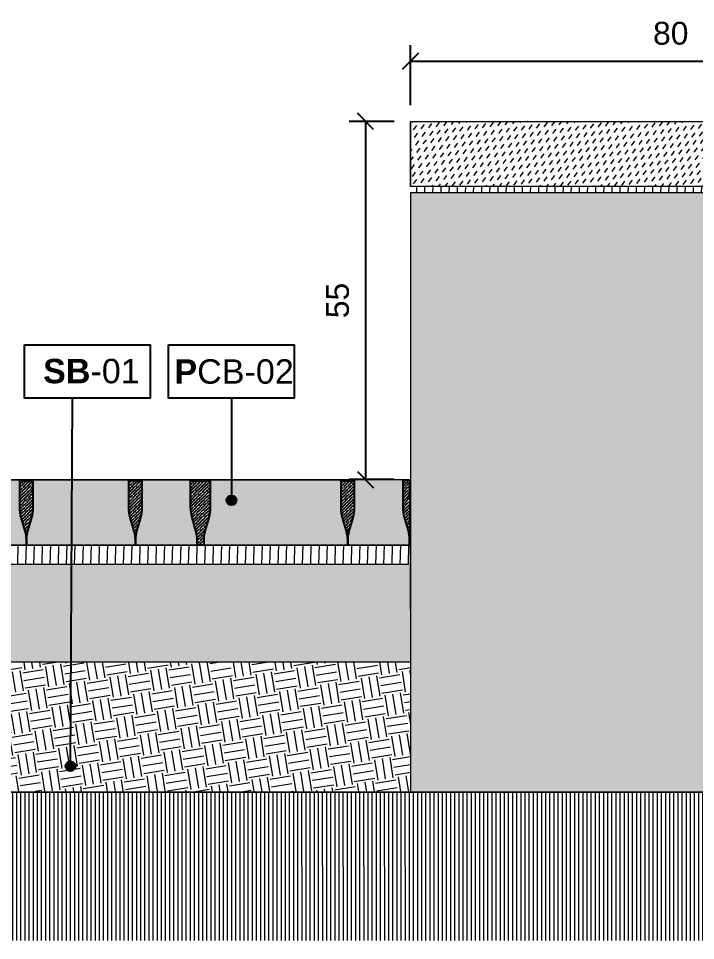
# Model space of a CAD drawing. Header units: metres. Extents: x -325 to 301, y -147 to 149.
# Drawn here: x 68.821 to 69.861, y 24.447 to 25.863 of the extents above; entities that cross this region are included whole.
import ezdxf

# ---------------------------------------------------------------- set-up
doc = ezdxf.new("R2010")
doc.units = ezdxf.units.M
doc.layers.get('Defpoints').update_dxf_attribs({"lineweight": 13})
doc.layers.add('-aux', color=50, linetype='Continuous', plot=False)
doc.layers.add('0-TX-1_25', color=7, linetype='Continuous', true_color=0x3f4f7f)
doc.layers.add('EIT_3 TR sorra', color=7, linetype='Continuous', true_color=0xd8ceb0)
for name, color, linetype, lineweight, true_color in [('03-TR-Paviment_05_Open Joint Precast Pavements', 7, 'Continuous', 5, 0xb3b3b3), ('03-TR-Paviment_08_Natural Stone Bleachers', 7, 'Continuous', 5, 0xafad9d), ('3-TR sorra granitica', 7, 'Continuous', 0, 0xf2dac9), ('3-TR tot_u', 7, 'Continuous', 5, 0x787878)]:
    doc.layers.add(name, color=color, linetype=linetype, lineweight=lineweight, true_color=true_color)
for name, color, linetype, lineweight in [('1-CM', 7, 'Continuous', 0), ('3-TR Seleccionat', 44, 'Continuous', 0), ('3-TR Tot-u', 37, 'Continuous', 0)]:
    doc.layers.add(name, color=color, linetype=linetype, lineweight=lineweight)
doc.layers.add('A-KEYPLAN_HATCH', color=7, linetype='Continuous')
doc.layers.add('A_TEXT_2', color=7, linetype='Continuous')
doc.styles.get("Standard").update_dxf_attribs({"font": 'arial.ttf'})
doc.dimstyles.new('ISO-25', dxfattribs={"dimtxt": 0.1, "dimasz": 0.1, "dimexe": 0.1, "dimexo": 0.1, "dimgap": 0.1, "dimtad": 1, "dimdec": 0, "dimlfac": 100, "dimzin": 9, "dimtxsty": 'Standard', "dimblk": 'OBLIQUE', "dimcen": 0.1, "dimadec": 0, "dimazin": 0, "dimtfac": 1, "dimtdec": 0, "dimtmove": 0, "dimatfit": 3, "dimldrblk": 'OBLIQUE', "dimfxl": 1, "dimarcsym": 0})
pattern_1 = [(44.41469319198954, (39.54381287797456, -45.1532460629191), (0.001877787426372729, 0.006618133599094154), [0.00853281250000004, -0.00170656250000001, 0, -0.00170656250000001])]

# ---------------------------------------------------------------- blocks, each defined once
blk = doc.blocks.new('hatch keyplan 2')
at = {"layer": 'A-KEYPLAN_HATCH'}
blk.add_lwpolyline([(0, 0.005476596624248486), (0.012874798693294, 0.005476596623793739), (0.012874798693294, -2.273736754432321e-13), (0, 0)], close=True, dxfattribs=at)
blk = doc.blocks.new('hatch keyplan')
at = {"layer": 'A-KEYPLAN_HATCH'}
blk.add_blockref('hatch keyplan 2', (1.430579833341536, 0.8521467901477053), dxfattribs=at)
blk = doc.blocks.new('SB-01')
at = {"layer": 'A-KEYPLAN_HATCH'}
blk.add_blockref('hatch keyplan', (-1.430579833341536, -0.8521467901477053), dxfattribs=at)
at = {"layer": 'A_TEXT_2', "insert": (-0.0007977307988561444, 0.004032374434375541), "char_height": 0.0025, "attachment_point": 1}
blk.add_mtext_dynamic_manual_height_columns('\\pi0.00271;{\\fArial|b1|i0|c0|p34;SB}-01', width=0.01456192034901793, gutter_width=0.015, heights=[0], dxfattribs=at)
blk = doc.blocks.new('PCB03')
at = {"layer": 'A-KEYPLAN_HATCH'}
blk.add_blockref('hatch keyplan', (-1.42957983326266, -0.8521467901535917), dxfattribs=at)
at = {"layer": 'A_TEXT_2', "insert": (0.0002022692309803231, 0.0039881901570753), "char_height": 0.0025, "attachment_point": 1}
blk.add_mtext_dynamic_manual_height_columns('\\pi0.00139;{\\fArial|b1|i0|c0|p34;P}CB-02', width=0.01456192034901793, gutter_width=0.015, heights=[0], dxfattribs=at)
blk = doc.blocks.new('_Oblique')
at = {"color": 0, "lineweight": -2}
blk.add_line((-0.499999999995058, -0.4999999998130015), (0.500000000028669, 0.500000000163238), dxfattribs=at)
blk = doc.blocks.new('*D1761')
at = {"layer": '0-TX-1_25', "color": 0, "lineweight": -2, "transparency": 16777216}
for p, q in [((69.42300520860717, 25.7302817010844), (69.42300520860717, 25.82247372989622)), ((70.22300520860716, 25.7302817010844), (70.22300520860716, 25.82247372989622)), ((69.42300520860717, 25.79747372989623), (70.22300520860716, 25.79747372989623))]:
    blk.add_line(p, q, dxfattribs=at)
at = {"layer": 'Defpoints', "color": 0, "transparency": 16777216}
for p in [(70.22300520860716, 25.79747372989623), (69.42300520860717, 25.7052817010844), (70.22300520860716, 25.7052817010844)]:
    blk.add_point(p, dxfattribs=at)
at = {"layer": '0-TX-1_25', "color": 0, "lineweight": -2, "transparency": 16777216, "xscale": 0.025, "yscale": 0.025, "zscale": 0.025, "rotation": 180}
blk.add_blockref('_Oblique', (69.42300520860717, 25.79747372989623), dxfattribs=at)
at = {"layer": '0-TX-1_25', "color": 0, "lineweight": -2, "transparency": 16777216, "xscale": 0.025, "yscale": 0.025, "zscale": 0.025}
blk.add_blockref('_Oblique', (70.22300520860716, 25.79747372989623), dxfattribs=at)
at = {"layer": '0-TX-1_25', "color": 0, "transparency": 16777216, "insert": (69.82300520860716, 25.84034378446648), "char_height": 0.035, "attachment_point": 5}
blk.add_mtext('80', dxfattribs=at)
blk = doc.blocks.new('*D1766')
at = {"layer": '0-TX-1_25', "color": 0, "lineweight": -2, "transparency": 16777216}
for p, q in [((69.39800520860719, 25.70528170108442), (69.32893859034286, 25.70528170108442)), ((69.35393859034286, 25.70528170108442), (69.35393859034286, 25.15514016095482)), ((69.39800520860628, 25.15514016095482), (69.32893859034286, 25.15514016095482))]:
    blk.add_line(p, q, dxfattribs=at)
at = {"layer": 'Defpoints', "color": 0, "transparency": 16777216}
for p in [(69.4230052086072, 25.70528170108442), (69.35393859034286, 25.15514016095482), (69.42300520860628, 25.15514016095482)]:
    blk.add_point(p, dxfattribs=at)
at = {"layer": '0-TX-1_25', "color": 0, "lineweight": -2, "transparency": 16777216, "xscale": 0.025, "yscale": 0.025, "zscale": 0.025}
for p, rotation in [((69.35393859034286, 25.70528170108442), 90), ((69.35393859034286, 25.15514016095482), 270)]:
    blk.add_blockref('_Oblique', p, dxfattribs=dict(at, rotation=rotation))
at = {"layer": '0-TX-1_25', "color": 0, "transparency": 16777216, "insert": (69.31114015923781, 25.43021093101959), "char_height": 0.035, "attachment_point": 5, "rotation": 90}
blk.add_mtext('55', dxfattribs=at)
blk = doc.blocks.new('POINT')
at = {"layer": '0-TX-1_25'}
h = blk.add_hatch(dxfattribs=at)
h.set_pattern_fill('ANGLE', color=256)
h.set_pattern_definition([(0, (-83.74681484067048, -12.72584030761209), (0, 6.985), [5.08, -1.905]), (90, (-83.74681484067048, -12.72584030761209), (-6.985, 4.277078946022131e-16), [5.08, -1.905])])
edge = h.paths.add_edge_path()
edge.add_arc((0, 0), 0.0075, 0, 360)
h = blk.add_hatch(color=256, dxfattribs=at)
h.dxf.hatch_style = 1
edge = h.paths.add_edge_path()
edge.add_arc((0, 0), 0.0075, 0, 360)
blk.add_circle((0, 0), 0.0075, dxfattribs=at)

msp = doc.modelspace()

# ---------------------------------------------------------------- hatches: boundary and pattern name
at = {"layer": '03-TR-Paviment_05_Open Joint Precast Pavements'}
h = msp.add_hatch(color=256, dxfattribs=at)
h.dxf.hatch_style = 1
edge = h.paths.add_edge_path()
edge.add_line((68.83290385213678, 25.05449163648076), (68.83290640719443, 25.0626874142239))
edge.add_arc((68.78448884384274, 25.06270249468866), 0.04841756570022342, 359.9821542660086, 375.9811733923961)
edge.add_line((68.83103517785901, 25.07603289070609), (68.82509500112715, 25.09677447673656))
edge.add_arc((68.88003108060076, 25.11250759903149), 0.05714458823963696, 179.9821432996373, 195.9811624259182, ccw=False)
edge.add_line((68.82288649513637, 25.11252540861156), (68.82289930851867, 25.15365068029341))
edge.add_line((68.82289930851867, 25.15365068029341), (68.82210210302384, 25.15365092957643))
edge.add_line((68.82210210302384, 25.15365092957643), (68.82210236628146, 25.15449500623797))
edge.add_line((68.82210236628146, 25.15449500623797), (68.7488045763416, 25.15451784473012))
edge.add_line((68.7488045763416, 25.15451784473012), (68.74880431215341, 25.15367376810599))
edge.add_line((68.74880431215341, 25.15367376810599), (68.74800710674276, 25.15367401948278))
edge.add_line((68.74800710674276, 25.15367401948278), (68.74799429461599, 25.11254874425518))
edge.add_arc((68.69084971304503, 25.11256655582645), 0.05714458434683836, 343.98312217567405, 359.98214130195583, ccw=False)
edge.add_line((68.74577597084225, 25.09679919318819), (68.73982286978742, 25.07606130620098))
edge.add_arc((68.78636087428384, 25.06270191223021), 0.04841755125753201, 163.983123751632, 179.9821428780188)
edge.add_line((68.73794332537784, 25.06271700231385), (68.7379407735772, 25.05452122443977))
edge.add_line((68.7379407735772, 25.05452122443977), (68.83290385213678, 25.05449163648076))
h = msp.add_hatch(color=256, dxfattribs=at)
h.dxf.hatch_style = 1
edge = h.paths.add_edge_path()
edge.add_line((69.00039500577518, 25.05443944796103), (69.00039755946503, 25.06263522645821))
edge.add_arc((68.95197999873157, 25.06265031664991), 0.04841756308501784, 359.982142754507, 375.9811618808934)
edge.add_line((68.99852633291196, 25.07598070259552), (68.99258615524953, 25.09672228866341))
edge.add_arc((69.04752223955144, 25.11245541312131), 0.05714459347685204, 179.9821440516544, 195.9811631779359, ccw=False)
edge.add_line((68.9903776488496, 25.11247322195298), (68.99039046084539, 25.15359849392358))
edge.add_line((68.99039046084539, 25.15359849392358), (68.98959325532249, 25.15359874250868))
edge.add_line((68.98959325532249, 25.15359874250868), (68.98959351949196, 25.15444281866752))
edge.add_line((68.98959351949196, 25.15444281866752), (68.84376765442654, 25.15448825655719))
edge.add_line((68.84376765442654, 25.15448825655719), (68.84376739297394, 25.15364417842495))
edge.add_line((68.84376739297394, 25.15364417842495), (68.84297018761006, 25.15364443096496))
edge.add_line((68.84297018761006, 25.15364443096496), (68.84295737456209, 25.11251915600741))
edge.add_arc((68.78581278849494, 25.11253696208605), 0.05714458884131293, 343.9831276842323, 359.9821468105161, ccw=False)
edge.add_line((68.84073905212807, 25.09676960348843), (68.83478595063602, 25.07603171721787))
edge.add_arc((68.88132395213944, 25.06267232549158), 0.04841754776141707, 163.9831253273051, 179.982144453696)
edge.add_line((68.83290640672914, 25.0626874142426), (68.83290385213678, 25.05449163648076))
edge.add_line((68.83290385213678, 25.05449163648076), (69.00039500577518, 25.05443944796103))
h = msp.add_hatch(color=256, dxfattribs=at)
h.dxf.hatch_style = 1
edge = h.paths.add_edge_path()
edge.add_line((69.09535808680843, 25.05440985197994), (69.09536064050764, 25.06260563070975))
edge.add_arc((69.04694308359018, 25.06262071850733), 0.04841755926827373, 359.9821455862203, 375.9811647126083)
edge.add_line((69.09348941344251, 25.07595110570256), (69.08754923492435, 25.096692693669))
edge.add_arc((69.14248531006992, 25.11242581721348), 0.05714458442288908, 179.9821456988248, 195.981164825106, ccw=False)
edge.add_line((69.08534072842153, 25.1124436243995), (69.08535354142273, 25.15356889819384))
edge.add_line((69.08535354142273, 25.15356889819384), (69.08455633734245, 25.15356914788602))
edge.add_line((69.08455633734245, 25.15356914788602), (69.08455660053458, 25.15441322291908))
edge.add_line((69.08455660053458, 25.15441322291908), (69.01125880871487, 25.15443606102075))
edge.add_line((69.01125880871487, 25.15443606102075), (69.01125854638784, 25.15359198432179))
edge.add_line((69.01125854638784, 25.15359198432179), (69.01046134098654, 25.15359223593124))
edge.add_line((69.01046134098654, 25.15359223593124), (69.01044852613353, 25.11246696244437))
edge.add_arc((68.95330393140824, 25.11248476261513), 0.0571445974976057, 343.98313361046, 359.9821527367436, ccw=False)
edge.add_line((69.00823020499249, 25.09671740731019), (69.00227710265405, 25.07597952317084))
edge.add_arc((69.04881511380935, 25.06262013309112), 0.0484175565842982, 163.9831303516513, 179.9821494780372)
edge.add_line((69.00039755957485, 25.06263521759909), (69.0003950059224, 25.05443944003248))
edge.add_line((69.0003950059224, 25.05443944003248), (69.09535808680843, 25.05440985197994))
h = msp.add_hatch(color=256, dxfattribs=at)
h.dxf.hatch_style = 1
edge = h.paths.add_edge_path()
edge.add_line((69.32659481440948, 25.05433779144575), (69.32659736952326, 25.06253357058473))
edge.add_arc((69.27817981642185, 25.06254865598819), 0.0484175554514729, 359.9821484179339, 375.9811675443261)
edge.add_line((69.32472614194607, 25.07587904443302), (69.3187859629439, 25.09662063195289))
edge.add_arc((69.37372204458258, 25.11235375782651), 0.05714459130631837, 179.9821461514546, 195.9811652777373, ccw=False)
edge.add_line((69.31657745605062, 25.11237156456325), (69.31659027041962, 25.15349683760353))
edge.add_line((69.31659027041962, 25.15349683760353), (69.31579306493414, 25.15349708711918))
edge.add_line((69.31579306493414, 25.15349708711918), (69.31579332861963, 25.15434116283146))
edge.add_line((69.31579332861963, 25.15434116283146), (69.11622188815082, 25.15440334821314))
edge.add_line((69.11622188815082, 25.15440334821314), (69.11622162667015, 25.15355926938298))
edge.add_line((69.11622162667015, 25.15355926938298), (69.11542442031958, 25.15355952056454))
edge.add_line((69.11542442031958, 25.15355952056454), (69.11541160637844, 25.11243424657498))
edge.add_arc((69.0582670191448, 25.11245204749312), 0.05714459000620312, 343.98313285875093, 359.982151985035, ccw=False)
edge.add_line((69.11319328532159, 25.0966846935346), (69.1072401824898, 25.07594680871601))
edge.add_arc((69.15377819035294, 25.06258741923465), 0.04841755325482647, 163.983129957302, 179.9821490836864)
edge.add_line((69.10536063944801, 25.06260250407483), (69.1053580853116, 25.05440672606164))
edge.add_line((69.1053580853116, 25.05440672606164), (69.32659481440948, 25.05433779144575))
h = msp.add_hatch(color=256, dxfattribs=at)
h.dxf.hatch_style = 1
edge = h.paths.add_edge_path()
edge.add_line((69.42155802085124, 25.05470950289931), (69.42156057409451, 25.06290528188049))
edge.add_arc((69.3731430157556, 25.06292036653554), 0.04841756068874944, 359.9821493055148, 375.9811684319047)
edge.add_line((69.41968934610819, 25.07625075714336), (69.41374916850187, 25.09699234460709))
edge.add_arc((69.46868524298111, 25.11272546640376), 0.05714458330111363, 179.982144198055, 195.981163324339, ccw=False)
edge.add_line((69.41154066245497, 25.11274327508625), (69.4115534750096, 25.15386854936457))
edge.add_line((69.4115534750096, 25.15386854936457), (69.4107562704734, 25.1538687993081))
edge.add_line((69.4107562704734, 25.1538687993081), (69.41075653412146, 25.1547128740898))
edge.add_line((69.41075653412146, 25.1547128740898), (69.33745874277639, 25.15473571240541))
edge.add_line((69.33745874277639, 25.15473571240541), (69.33745847998406, 25.15389163572517))
edge.add_line((69.33745847998406, 25.15389163572517), (69.33666127459212, 25.15389188756724))
edge.add_line((69.33666127459212, 25.15389188756724), (69.33664846066034, 25.11276661381034))
edge.add_arc((69.27950386460438, 25.1127844188925), 0.05714459882981173, 343.9831286864682, 359.9821478127524, ccw=False)
edge.add_line((69.33443013811407, 25.09701705849963), (69.32847703669685, 25.07627917409022))
edge.add_arc((69.37501504785214, 25.06291978401049), 0.04841755658428454, 163.9831303516466, 179.9821494780372)
edge.add_line((69.32659749361765, 25.06293486851847), (69.32659493951864, 25.05473909143585))
edge.add_line((69.32659493951864, 25.05473909143585), (69.42155802085124, 25.05470950289931))
at = {"layer": '03-TR-Paviment_08_Natural Stone Bleachers'}
h = msp.add_hatch(dxfattribs=at)
h.set_pattern_fill('DASH', color=256, scale=0.00261084835718732, angle=232.9999999997388, style=0, double=1)
h.set_pattern_definition([(232.9999999997387, (-82.32122149172889, -99.14253806392088), (0.001631532312413307, -0.01160895561722124), [0.008289443534069739, -0.008289443534069739])])
h.paths.add_polyline_path([(69.42510682547828, 25.7052817010844), (69.4230052079661, 25.60528170108441), (70.22300520860716, 25.60569432641154), (70.22300520860716, 25.70486907575727)])
at = {"layer": '3-TR Seleccionat'}
h = msp.add_hatch(dxfattribs=at)
h.set_pattern_fill('ANSI31', color=256, scale=0.002, angle=45, style=0)
h.set_pattern_definition([(90, (-441006.1504802209, -650811.7200357062), (-0.00635, 1.301042606982605e-18), [])])
h.paths.add_polyline_path([(70.22300520860718, 24.67763741756167), (70.0230052020032, 24.67514016928875), (69.42300520552911, 24.6751401609548), (68.12300520462716, 24.6751401692147), (68.12169253721112, 24.44741158832798), (71.12169253690615, 24.44741158832798), (71.12169253690617, 25.0251401609725), (70.22300520860718, 25.02264290051919)])
at = {"layer": '3-TR sorra granitica'}
h = msp.add_hatch(dxfattribs=at)
h.set_pattern_fill('LINE', color=256, scale=0.09999999999999998, angle=52.72158337429795, style=0)
h.set_pattern_definition([(88.36805561304612, (99.10255636764722, 233.0441958072356), (-0.01249492990494964, 0.0003559868963814099), [])])
h.paths.add_polyline_path([(69.43300520860717, 25.60528171355881), (69.43300520862579, 25.59528170940067), (70.22300520859787, 25.5952817010844), (70.22300520861648, 25.60528170524255)])
h = msp.add_hatch(dxfattribs=at)
h.set_pattern_fill('LINE', color=256, scale=0.09999999999999998, angle=52.72158337429795, style=0)
h.set_pattern_definition([(88.36805561304612, (97.80231239594065, 232.4938881837442), (-0.01249492990494964, 0.0003559868963814099), [])])
h.paths.add_polyline_path([(68.1227612369099, 25.0549740900674), (68.12276123694713, 25.0249740900674), (69.42000150837112, 25.02497408175114), (69.42276123806707, 25.05497408173345)])
at = {"layer": '3-TR Tot-u'}
h = msp.add_hatch(dxfattribs=at)
h.set_pattern_fill('EARTH', color=256, scale=0.005, angle=-80.8247561036608, style=0)
h.set_pattern_definition([(279.1752438963392, (22.0922516911965, 29.88921200020648), (0.03640645211205976, -0.02628108149624554), [0.03175, -0.03175]), (279.1752438963392, (22.10400560374807, 29.89111050719696), (0.03640645211205976, -0.02628108149624554), [0.03175, -0.03175]), (279.1752438963392, (22.11575951629961, 29.89300901418741), (0.03640645211205976, -0.02628108149624554), [0.03175, -0.03175]), (9.175243896339197, (22.12031032281364, 29.88972387900039), (0.02628108149624554, 0.03640645211205976), [0.03175, -0.03175]), (9.175243896339197, (22.12220882980409, 29.87796996644883), (0.02628108149624554, 0.03640645211205976), [0.03175, -0.03175]), (9.175243896339197, (22.12410733679456, 29.86621605389728), (0.02628108149624554, 0.03640645211205976), [0.03175, -0.03175])])
h.paths.add_polyline_path([(69.84923009561477, 24.67514015822239), (69.42300520200321, 24.6751401609548), (69.42301716858458, 24.87553504270812), (69.42301736974446, 24.87504193163696), (68.12300520588363, 24.87514016928876), (68.12211135027385, 24.67823909706784)])
at = {"layer": '3-TR tot_u'}
h = msp.add_hatch(dxfattribs=at)
h.set_pattern_fill('AR-CONC', color=256, scale=0.0002499999999999998, angle=90.58726092987852)
h.set_pattern_definition([(140.5872609298785, (35.56711387118567, -49.21631753882056), (0.003517738578472596, 0.04558461658669537), [0.004762499999999996, -0.05238749999999996]), (85.58726092987852, (35.56711387118567, -49.21631753882056), (-0.04767139590977341, -0.00929994979371116), [0.003809999999999997, -0.04191014604249996]), (191.0387056298786, (35.56740701528511, -49.21251883296775), (-0.04415365538318716, 0.0362846666927757), [0.004047502199999997, -0.04452256114999997]), (136.7714609298785, (35.55441453827942, -49.21644770692869), (0.009815426627263462, 0.0678739282378536), [0.007143749999999994, -0.07858124999999994]), (187.2228185398785, (35.55523248371823, -49.21079155133054), (-0.06246159789290918, 0.05871392010036004), [0.006071255784999995, -0.06678390203999994]), (81.7714120998786, (35.55441453827942, -49.21644770692869), (-0.06246159788989664, 0.05871392010375959), [0.00571499176749999, -0.06286493297999986]), (111.5872609298785, (35.55752428745192, -49.21006549844853), (0.02517646531543982, 0.03816364754881366), [0.004762499999999996, -0.05238749999999996]), (56.58726092987855, (35.55752428745192, -49.21006549844853), (-0.0462029321303139, 0.01497773884208171), [0.003809999999999997, -0.04190999999999996]), (162.0387059298785, (35.55962232624099, -49.20688519448744), (-0.02102646705166375, 0.05314138630394799), [0.004047502199999997, -0.04452248439999996]), (128.0872609298785, (35.56711387118567, -49.21631753882056), (-0.02114556348804155, 0.0005554494380260346), [0, -0.04140199999999997, 0, -0.04254499999999996, 0, -0.04206874999999997]), (98.08726092987847, (35.56711387118567, -49.21631753882056), (-0.02521504447655499, 0.01644733903555077), [0, -0.02425699999999998, 0, -0.04044949999999996, 0, -0.01603374999999999]), (58.08726092987852, (35.56725900862623, -49.23047729501103), (0.001084678264659777, 0.03391054737691759), [0, -0.01587499999999999, 0, -0.04952999999999996, 0, -0.06572249999999995]), (48.08726092987852, (35.56732409268029, -49.23682696146415), (-0.006735849794676834, 0.03696519821488923), [0, -0.02063749999999998, 0, -0.03289299999999997, 0, -0.04667249999999996])])
h.paths.add_polyline_path([(69.42300520200321, 25.02514016086405), (69.42300520200321, 24.67514016118237), (70.22300520860718, 24.67514015710836), (70.22300520860718, 25.0251401609725), (70.22300520860716, 25.5952817010844), (69.87212384729773, 25.59518999708621), (69.42428870722306, 25.5953734050826), (69.42172170886424, 25.0251401646443)])
h = msp.add_hatch(dxfattribs=at)
h.set_pattern_fill('AR-CONC', color=256, scale=0.0002, angle=90.26641431039367)
h.set_pattern_definition([(140.2664143103937, (33.80833486055286, -42.69384662164872), (0.003018358551071247, 0.03645136258436954), [0.00381, -0.04191]), (85.26641431039367, (33.80833486055286, -42.69384662164872), (-0.03817818106754276, -0.007226282933233686), [0.003048, -0.033528116834]), (190.7178590103937, (33.80858638975181, -42.69080901785323), (-0.03515982095845395, 0.02922507956224307), [0.00323800176, -0.03561804892000001]), (136.4506143103937, (33.79817497038584, -42.69389386351649), (0.00815628255818146, 0.05425431968784703), [0.005715, -0.062865]), (186.9019719203937, (33.7988546551522, -42.68937267424941), (-0.04970546584793135, 0.04725021761608914), [0.004857004628, -0.053427121632]), (81.45056548039366, (33.79817497038584, -42.69389386351649), (-0.04970546584550613, 0.04725021761879526), [0.004571993414, -0.050291946384]), (111.2664143103937, (33.80069132199371, -42.68880210796604), (0.02031182351307306, 0.03041765279537408), [0.00381, -0.04191]), (56.2664143103937, (33.80069132199371, -42.68880210796604), (-0.03689466829018208, 0.01218898497184377), [0.003048, -0.033528]), (161.7178593103937, (33.80238397396335, -42.68626730356753), (-0.01658284496692729, 0.04260663769872181), [0.003238001759999996, -0.03561798751999994]), (127.7664143103937, (33.80833486055286, -42.69384662164872), (-0.01691369723239765, 0.0005390813352213942), [0, -0.0331216, 0, -0.034036, 0, -0.033655]), (97.76641431039367, (33.80833486055286, -42.69384662164872), (-0.02009803784807661, 0.01327062430379522), [0, -0.0194056, 0, -0.0323596, 0, -0.012827]), (57.76641431039366, (33.80838753523543, -42.70517489918494), (0.001019642850235293, 0.02712315336894964), [0, -0.0127, 0, -0.039624, 0, -0.052578]), (47.76641431039366, (33.80841115616932, -42.71025484426846), (-0.005222997154178432, 0.02960187044262312), [0, -0.01651, 0, -0.0263144, 0, -0.037338])])
h.paths.add_polyline_path([(69.42299451084224, 25.02514099774973), (68.12300520684605, 25.02514016928876), (68.12300520588363, 24.87514016928876), (68.13598475626466, 24.87514016920555), (69.42299450988064, 24.87514099774972)])
at = {"layer": 'EIT_3 TR sorra'}
h = msp.add_hatch(dxfattribs=at)
h.set_pattern_fill('ANSI36', color=256, scale=0.001075000000000009, angle=-0.5853068080104545, style=0, double=1)
h.set_pattern_definition(pattern_1)
edge = h.paths.add_edge_path()
edge.add_line((68.83290385409578, 25.05448813855702), (68.8329064063804, 25.06268391687769))
edge.add_arc((68.78448885492428, 25.06269900198185), 0.04841755380610382, 359.9821487715032, 375.9811678976171)
edge.add_line((68.83103517878452, 25.07602939026069), (68.82509500179317, 25.09677098142801))
edge.add_arc((68.8800310845966, 25.11250410405512), 0.05714459153221942, 179.9821427006923, 195.9811618269089, ccw=False)
edge.add_line((68.82288649583981, 25.11252191423358), (68.82289931136651, 25.15365068157701))
edge.add_line((68.82289931136651, 25.15365068157701), (68.84297018840968, 25.15364442767054))
edge.add_line((68.84297018840968, 25.15364442767054), (68.84295737278944, 25.11251565800067))
edge.add_arc((68.78581279071832, 25.11253346615933), 0.05714458484592579, 343.98312559743823, 359.98214472375, ccw=False)
edge.add_line((68.8407390499369, 25.09676610666362), (68.83478595035277, 25.07602822148145))
edge.add_arc((68.88132395178219, 25.06266882466726), 0.04841754909414903, 163.9831195160152, 179.9821386422279)
edge.add_line((68.83290640504069, 25.06268391832965), (68.83290385311842, 25.05448813743122))
h = msp.add_hatch(dxfattribs=at)
h.set_pattern_fill('ANSI36', color=256, scale=0.001075000000000009, angle=-0.5853068080104545, style=0, double=1)
h.set_pattern_definition(pattern_1)
edge = h.paths.add_edge_path()
edge.add_line((69.00039500641313, 25.05443595195455), (69.00039756008428, 25.06263172998645))
edge.add_arc((68.95198000892732, 25.06264681673667), 0.04841755350744979, 359.9821468235013, 375.9811659496117)
edge.add_line((68.99852633295367, 25.07597720335075), (68.99258615639954, 25.09671879380143))
edge.add_arc((69.04752224203433, 25.11245192175507), 0.05714459572067044, 179.9821470533074, 195.981166179526, ccw=False)
edge.add_line((68.99037764908775, 25.11246972759371), (68.99039046463317, 25.15359849540242))
edge.add_line((68.99039046463317, 25.15359849540242), (69.01046134109879, 25.15359223872295))
edge.add_line((69.01046134109879, 25.15359223872295), (69.01044852696793, 25.11246347132338))
edge.add_arc((68.95330393673893, 25.1124812769868), 0.0571445930030311, 343.9831281018306, 359.98214722814186, ccw=False)
edge.add_line((69.00823020448715, 25.0967139176412), (69.0022771044658, 25.07597603317566))
edge.add_arc((69.04881510118159, 25.06261663381724), 0.04841754526549388, 163.983115083058, 179.982134209269)
edge.add_line((69.00039755826991, 25.0626317312245), (69.00039500544514, 25.05443595106139))
h = msp.add_hatch(dxfattribs=at)
h.set_pattern_fill('ANSI36', color=256, scale=0.001075000000000009, angle=-0.5853068080104545, style=0, double=1)
h.set_pattern_definition(pattern_1)
edge = h.paths.add_edge_path()
edge.add_line((69.10535808575798, 25.05440324847135), (69.0953580882765, 25.0544063650278))
edge.add_line((69.0953580882765, 25.0544063650278), (69.0953606410545, 25.06260214402769))
edge.add_arc((69.04694309423736, 25.06261722658812), 0.04841754916632016, 359.9821517799767, 375.9811709060909)
edge.add_line((69.09348941293719, 25.07594761603356), (69.08754923688576, 25.0966892073961))
edge.add_arc((69.14248531186544, 25.11242233260542), 0.05714458472178396, 179.9821473494165, 195.9811664756345, ccw=False)
edge.add_line((69.08534072991765, 25.1124401381453), (69.08535354657829, 25.15356889891862))
edge.add_line((69.08535354657829, 25.15356889891862), (69.11542442247071, 25.15355952770163))
edge.add_line((69.11542442247071, 25.15355952770163), (69.11541160488886, 25.11243076719839))
edge.add_arc((69.05826701665673, 25.11244856969832), 0.0571445910051789, 343.98313127307034, 359.98215039938015, ccw=False)
edge.add_line((69.11319328335735, 25.09668121394405), (69.10724018197756, 25.07594333046521))
edge.add_arc((69.15377818737211, 25.06258394143265), 0.04841755075823876, 163.9831296617591, 179.9821487879697)
edge.add_line((69.10536063896384, 25.06259902652195), (69.10535808575798, 25.05440324847135))
edge.add_line((69.10535808575798, 25.05440324847135), (69.0953580882765, 25.0544063650278))
h = msp.add_hatch(dxfattribs=at)
h.set_pattern_fill('ANSI36', color=256, scale=0.001075000000000009, angle=-0.5853068080104545, style=0, double=1)
h.set_pattern_definition([(44.41469319198954, (39.87001268486869, -45.15334775887814), (0.001877787426372729, 0.006618133599094154), [0.00853281250000004, -0.00170656250000001, 0, -0.00170656250000001])])
edge = h.paths.add_edge_path()
edge.add_line((69.32659481330727, 25.0543342559955), (69.3265973669784, 25.0625300340274))
edge.add_arc((69.27817981582145, 25.06254512077768), 0.04841755350744981, 359.9821468234341, 375.9811659495425)
edge.add_line((69.32472613984781, 25.0758755073917), (69.31878596329368, 25.09661709784238))
edge.add_arc((69.37372204892847, 25.11235022579602), 0.05714459572067044, 179.9821470533074, 195.981166179526, ccw=False)
edge.add_line((69.31657745598189, 25.11236803163466), (69.3165902715273, 25.15349679944337))
edge.add_line((69.3165902715273, 25.15349679944337), (69.33666114799291, 25.1534905427639))
edge.add_line((69.33666114799291, 25.1534905427639), (69.33664833386207, 25.11236177536433))
edge.add_arc((69.27950374363307, 25.11237958102775), 0.0571445930030311, 343.9831281018306, 359.98214722814186, ccw=False)
edge.add_line((69.33443001138129, 25.09661222168215), (69.32847691135993, 25.07587433721662))
edge.add_arc((69.37501490807571, 25.06251493785825), 0.04841754526547819, 163.9831150831227, 179.9821342093363)
edge.add_line((69.32659736516405, 25.06253003526545), (69.32659481233928, 25.05433425510235))
h = msp.add_hatch(dxfattribs=at)
h.set_pattern_fill('ANSI36', color=256, scale=0.001075000000000009, angle=-0.5853068080104545, style=0, double=1)
h.set_pattern_definition([(44.41469319198954, (39.9651093328486, -45.15254185391041), (0.001877787426372729, 0.006618133599094154), [0.00853281250000004, -0.00170656250000001, 0, -0.00170656250000001])])
edge = h.paths.add_edge_path()
edge.add_line((69.42169146128717, 25.05514016096323), (69.42169401495832, 25.06333593899514))
edge.add_arc((69.37327646380136, 25.06335102574536), 0.04841755350744979, 359.9821468235013, 375.9811659496117)
edge.add_line((69.41982278782771, 25.07668141235943), (69.41388261127358, 25.09742300281012))
edge.add_arc((69.46881869690837, 25.11315613076376), 0.05714459572067044, 179.9821470533074, 195.981166179526, ccw=False)
edge.add_line((69.41167410396179, 25.11317393660239), (69.4116869195072, 25.15430270441111))
edge.add_line((69.4116869195072, 25.15430270441111), (69.42172235774001, 25.15429957607137))
edge.add_line((69.42172235774001, 25.15429957607137), (69.42193963014017, 25.111611986875))
edge.add_line((69.42193963014017, 25.111611986875), (69.42193718144233, 25.09921035304878))
edge.add_line((69.42193718144233, 25.09921035304878), (69.42193292144296, 25.0776352319487))
edge.add_arc((69.3513368125717, 25.07166308900749), 0.07084826800333731, -6.7498597181017885, 4.835476262923407, ccw=False)
edge.add_line((69.42169401314395, 25.06333594023319), (69.42169146031918, 25.05514016007008))

# ---------------------------------------------------------------- linework, layer by layer
at = {"layer": '-aux'}
for points in [[(68.83290385311842, 25.05448813743122), (68.83290385409578, 25.05448813855702), (68.8329064063804, 25.06268391687769, 0.06992251114754273), (68.83103517878452, 25.07602939026069), (68.82509500179317, 25.09677098142801, -0.06992251114800961), (68.82288649583981, 25.11252191423358), (68.82289931136651, 25.15365068157701), (68.84297018840968, 25.15364442767054), (68.84295737278944, 25.11251565800067, -0.0699225111484148), (68.8407390499369, 25.09676610666362), (68.83478595035277, 25.07602822148145, 0.06992251114798485), (68.83290640504069, 25.06268391832965), (68.83290385311842, 25.05448813743122), (68.83290385409578, 25.05448813855702)], [(69.00039500544514, 25.05443595106139), (69.00039500641313, 25.05443595195455), (69.00039756008428, 25.06263172998645, 0.06992251114754273), (68.99852633295367, 25.07597720335075), (68.99258615639954, 25.09671879380143, -0.06992251114800961), (68.99037764908775, 25.11246972759371), (68.99039046463317, 25.15359849540242), (69.01046134109879, 25.15359223872295), (69.01044852696793, 25.11246347132338, -0.0699225111484148), (69.00823020448715, 25.0967139176412), (69.0022771044658, 25.07597603317566, 0.06992251114798485), (69.00039755826991, 25.0626317312245), (69.00039500544514, 25.05443595106139), (69.00039500641313, 25.05443595195455)], [(69.10535808575798, 25.05440324847135), (69.0953580882765, 25.0544063650278), (69.0953606410545, 25.06260214402769, 0.06992251114754273), (69.09348941293719, 25.07594761603356), (69.08754923688576, 25.0966892073961, -0.06992251114800961), (69.08534072991765, 25.1124401381453), (69.08535354657829, 25.15356889891862), (69.11542442247071, 25.15355952770163), (69.11541160488886, 25.11243076719839, -0.0699225111484148), (69.11319328335735, 25.09668121394405), (69.10724018197756, 25.07594333046521, 0.06992251114798485), (69.10536063896384, 25.06259902652195), (69.10535808575798, 25.05440324847135), (69.0953580882765, 25.0544063650278)], [(69.32659481233928, 25.05433425510235), (69.32659481330727, 25.0543342559955), (69.3265973669784, 25.0625300340274, 0.06992251114754273), (69.32472613984781, 25.0758755073917), (69.31878596329368, 25.09661709784238, -0.06992251114800961), (69.31657745598189, 25.11236803163466), (69.3165902715273, 25.15349679944337), (69.33666114799291, 25.1534905427639), (69.33664833386207, 25.11236177536433, -0.0699225111484148), (69.33443001138129, 25.09661222168215), (69.32847691135993, 25.07587433721662, 0.06992251114798485), (69.32659736516405, 25.06253003526545), (69.32659481233928, 25.05433425510235), (69.32659481330727, 25.0543342559955)], [(69.42169146031918, 25.05514016007008), (69.42169146128717, 25.05514016096323), (69.42169401495832, 25.06333593899514, 0.06992251114754273), (69.41982278782771, 25.07668141235943), (69.41388261127358, 25.09742300281012, -0.06992251114800961), (69.41167410396179, 25.11317393660239), (69.4116869195072, 25.15430270441111), (69.42172235774001, 25.15429957607137), (69.42193963014017, 25.111611986875), (69.42193718144233, 25.09921035304878), (69.42193292144296, 25.0776352319487, -0.05059366680149928), (69.42169401314395, 25.06333594023319), (69.42169146031918, 25.05514016007008), (69.42169146128717, 25.05514016096323)]]:
    msp.add_lwpolyline(points, format="xyb", dxfattribs=at)
at = {"layer": '0-TX-1_25'}
for points in [[(68.90078539875637, 24.7151280359148), (68.90358362330412, 25.28012809711637)], [(69.14805967071105, 25.28012809710916), (69.14805967071105, 25.12341508253567)]]:
    msp.add_lwpolyline(points, dxfattribs=at)
at = {"layer": '1-CM'}
for points in [[(69.42300520860717, 25.7052817010844), (69.4230052079661, 25.60528170108441)], [(69.43300520860717, 25.5952817010844), (69.43300520860717, 25.60528170108441)], [(68.12300520767863, 25.15514016928876), (69.42300520860626, 25.1551401609548)], [(69.4230052073232, 24.95499862082521), (69.42300520860717, 25.15528170108441)], [(68.12300520703756, 25.05514016928876), (69.42300520796519, 25.05514016095481)], [(68.12300520684525, 25.02514016928876), (69.42024547826921, 25.0251401609725)], [(69.42299451084224, 25.02514099774973), (69.42303995304893, 24.87553504962881)], [(68.12300520588363, 24.87514016928876), (69.42299450988317, 24.87553503582564)], [(68.12300520460148, 24.67514016928875), (69.77549255490703, 24.6751401586951)], [(70.0230052020032, 24.67514016928875), (68.12300520460148, 24.67514016928875)]]:
    msp.add_lwpolyline(points, dxfattribs=at)
for points in [[(69.42300520860717, 25.7052817010844), (70.22300520860716, 25.7052817010844), (70.22300520860716, 25.60528170108441), (69.4230052079661, 25.60528170108441)], [(69.87300520860717, 25.5952817010844), (69.42300520860717, 25.5952817010844), (69.42300520200321, 24.6751401609548), (70.22300520860718, 24.67514015710836), (70.22300520860718, 25.0251401609725), (70.22300520860718, 25.5952817010844)]]:
    msp.add_lwpolyline(points, close=True, dxfattribs=at)
for points in [[(68.83290385213678, 25.05449163648076), (68.83290640719443, 25.0626874142239, 0.06992251114875708), (68.83103517785901, 25.07603289070609), (68.82509500112715, 25.09677447673656, -0.0699225111482901), (68.82288649513637, 25.11252540861156), (68.82289930851867, 25.15365068029341), (68.82210210302384, 25.15365092957643), (68.82210236628146, 25.15449500623797), (68.7488045763416, 25.15451784473012), (68.74880431215341, 25.15367376810599), (68.74800710674276, 25.15367401948278), (68.74799429461599, 25.11254874425518, -0.0699225111482901), (68.74577597084225, 25.09679919318819), (68.73982286978742, 25.07606130620098, 0.06992251114875708), (68.73794332537784, 25.06271700231385), (68.7379407735772, 25.05452122443977)], [(69.00039500577518, 25.05443944796103), (69.00039755946503, 25.06263522645821, 0.06992251114875708), (68.99852633291196, 25.07598070259552), (68.99258615524953, 25.09672228866341, -0.0699225111482901), (68.9903776488496, 25.11247322195298), (68.99039046084539, 25.15359849392358), (68.98959325532249, 25.15359874250868), (68.98959351949196, 25.15444281866752), (68.84376765442654, 25.15448825655719), (68.84376739297394, 25.15364417842495), (68.84297018761006, 25.15364443096496), (68.84295737456209, 25.11251915600741, -0.0699225111482901), (68.84073905212807, 25.09676960348843), (68.83478595063602, 25.07603171721787, 0.06992251114875708), (68.83290640672914, 25.0626874142426), (68.83290385213678, 25.05449163648076)], [(69.09535808680843, 25.05440985197994), (69.09536064050764, 25.06260563070975, 0.06992251114875708), (69.09348941344251, 25.07595110570256), (69.08754923492435, 25.096692693669, -0.0699225111482901), (69.08534072842153, 25.1124436243995), (69.08535354142273, 25.15356889819384), (69.08455633734245, 25.15356914788602), (69.08455660053458, 25.15441322291908), (69.01125880871487, 25.15443606102075), (69.01125854638784, 25.15359198432179), (69.01046134098654, 25.15359223593124), (69.01044852613353, 25.11246696244437, -0.0699225111482901), (69.00823020499249, 25.09671740731019), (69.00227710265405, 25.07597952317084, 0.06992251114875708), (69.00039755957485, 25.06263521759909), (69.0003950059224, 25.05443944003248)], [(69.32659481440948, 25.05433779144575), (69.32659736952326, 25.06253357058473, 0.06992251114875708), (69.32472614194607, 25.07587904443302), (69.3187859629439, 25.09662063195289, -0.0699225111482901), (69.31657745605062, 25.11237156456325), (69.31659027041962, 25.15349683760353), (69.31579306493414, 25.15349708711918), (69.31579332861963, 25.15434116283146), (69.11622188815082, 25.15440334821314), (69.11622162667015, 25.15355926938298), (69.11542442031958, 25.15355952056454), (69.11541160637844, 25.11243424657498, -0.0699225111482901), (69.11319328532159, 25.0966846935346), (69.1072401824898, 25.07594680871601, 0.06992251114875708), (69.10536063944801, 25.06260250407483), (69.1053580853116, 25.05440672606164)], [(69.42155802085124, 25.05470950289931), (69.42156057409451, 25.06290528188049, 0.06992251114875708), (69.41968934610819, 25.07625075714336), (69.41374916850187, 25.09699234460709, -0.0699225111482901), (69.41154066245497, 25.11274327508625), (69.4115534750096, 25.15386854936457), (69.4107562704734, 25.1538687993081), (69.41075653412146, 25.1547128740898), (69.33745874277639, 25.15473571240541), (69.33745847998406, 25.15389163572517), (69.33666127459212, 25.15389188756724), (69.33664846066034, 25.11276661381034, -0.0699225111482901), (69.33443013811407, 25.09701705849963), (69.32847703669685, 25.07627917409022, 0.06992251114875708), (69.32659749361765, 25.06293486851847), (69.32659493951864, 25.05473909143585)]]:
    msp.add_lwpolyline(points, format="xyb", close=True, dxfattribs=at)

# ---------------------------------------------------------------- block references
at = {"layer": '0-TX-1_25', "xscale": 15, "yscale": 15, "zscale": 15}
for name, p in [('SB-01', (68.82992856546952, 25.28012809711768)), ('PCB03', (69.0364986793282, 25.28012809719915))]:
    msp.add_blockref(name, p, dxfattribs=at)
at = {"layer": '0-TX-1_25'}
for p in [(69.14805967071105, 25.12341508253567), (68.90078539875637, 24.7151280359148)]:
    msp.add_blockref('POINT', p, dxfattribs=at)

# ---------------------------------------------------------------- dimensions: what is measured, and where the dimension line sits
dim = msp.add_linear_dim(base=(70.22300520860716, 25.79747372989623), p1=(69.42300520860717, 25.7052817010844), p2=(70.22300520860716, 25.7052817010844), dimstyle='ISO-25', override={"dimtxt": 0.035, "dimasz": 0.025, "dimexe": 0.025, "dimexo": 0.025, "dimgap": 0.025, "dimblk1": 'Oblique', "dimblk2": 'Oblique', "dimsah": 1, "dimfxl": 0.1, "dimfxlon": 1, "dimarcsym": 1}, dxfattribs=at)
dim.commit()
dim.dimension.update_dxf_attribs({"geometry": '*D1761', "text_midpoint": (69.82300520860716, 25.84034378446648)})
dim = msp.add_linear_dim(base=(69.35393859034286, 25.15514016095482), p1=(69.42300520860717, 25.7052817010844), p2=(69.42300520860626, 25.1551401609548), angle=90, dimstyle='ISO-25', override={"dimtxt": 0.035, "dimasz": 0.025, "dimexe": 0.025, "dimexo": 0.025, "dimgap": 0.025, "dimblk1": 'Oblique', "dimblk2": 'Oblique', "dimsah": 1, "dimfxl": 0.1, "dimfxlon": 1, "dimarcsym": 1}, dxfattribs=at)
dim.commit()
dim.dimension.update_dxf_attribs({"geometry": '*D1766', "text_midpoint": (69.31114015923781, 25.43021093101959)})

doc.saveas('drawing.dxf')
